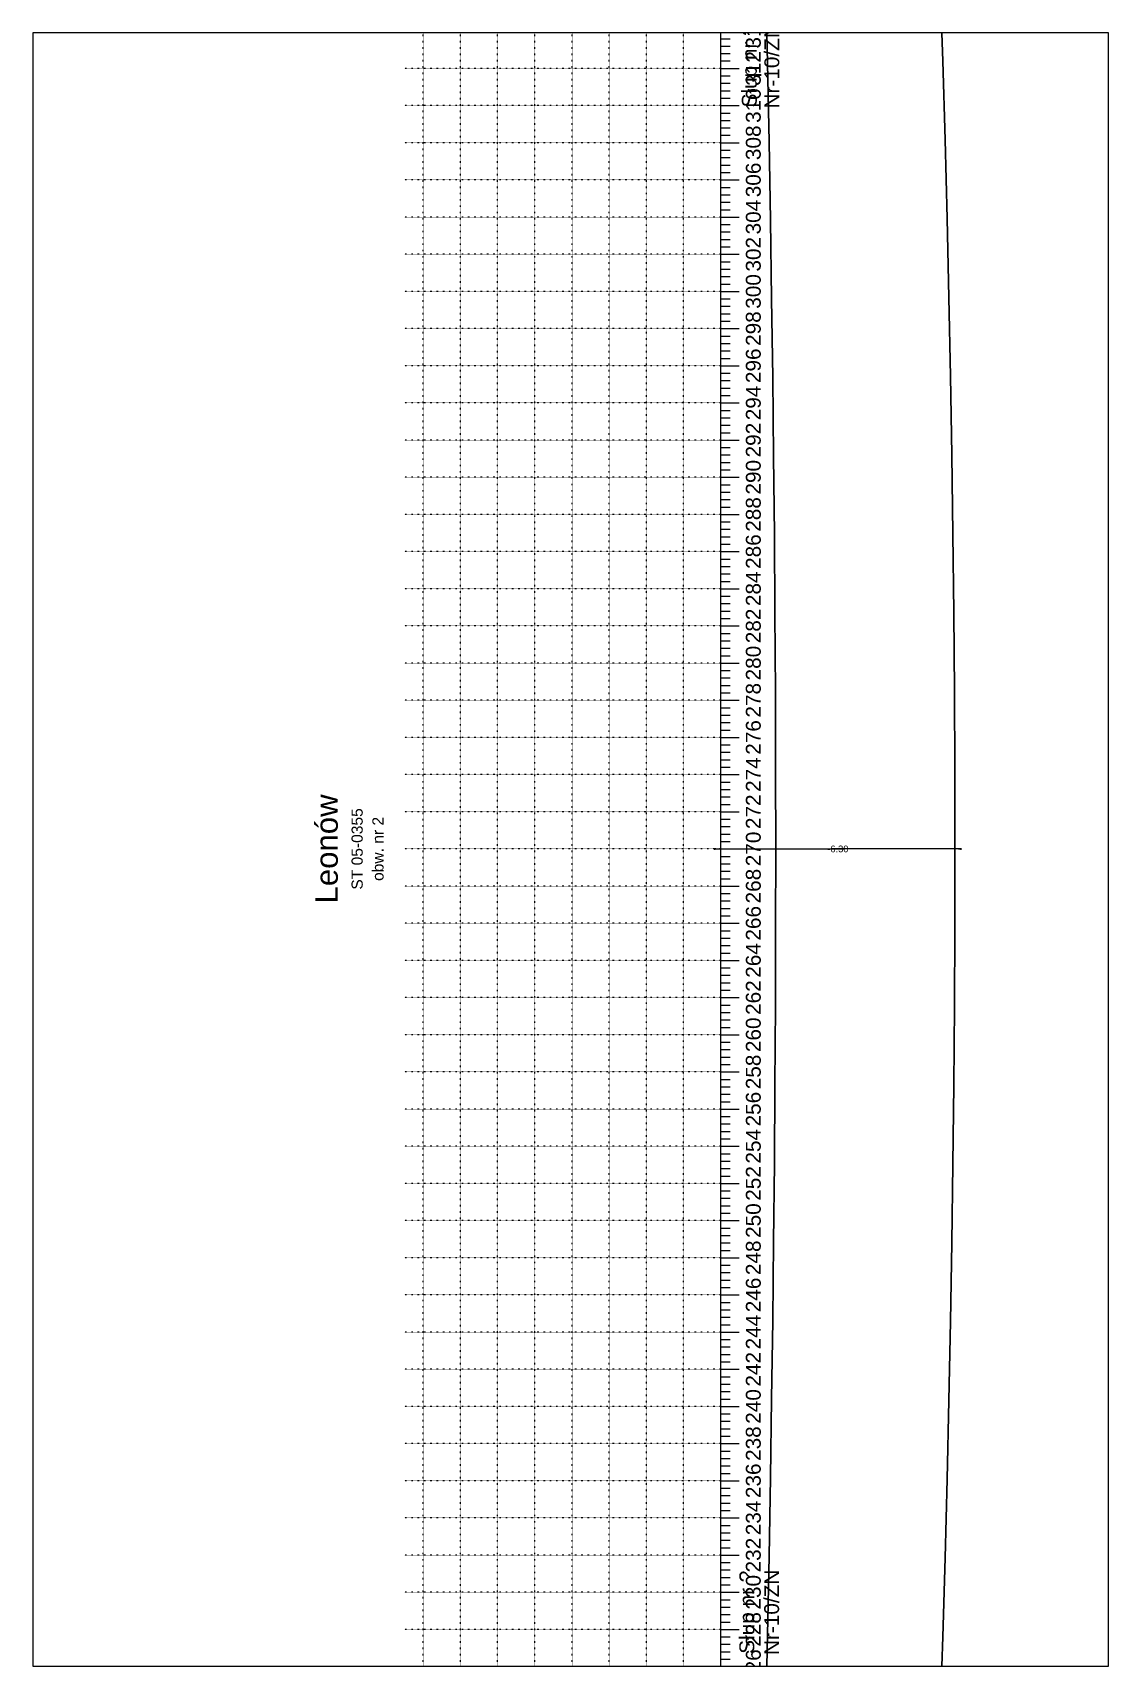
# Paper-space layout '15' of a CAD drawing. Header units: inches, sheet in millimetres. Extents: x 1 to 189, y 1 to 286.
# The model-space entities are those that its viewports show. They can reach past a viewport. Long polylines and large blocks are cut down to what shows.
import ezdxf
from ezdxf.enums import TextEntityAlignment as Align

# ---------------------------------------------------------------- set-up
doc = ezdxf.new("R2010")
doc.units = ezdxf.units.IN
doc.header["$MEASUREMENT"] = 0
doc.linetypes.add('ACAD_ISO07W100', pattern=[3, 0, -3])
doc.layers.add('ramka', color=7, linetype='Continuous', plot=False)
doc.styles.get("Standard").update_dxf_attribs({"font": 'arial.ttf'})
doc.dimstyles.get("Standard").update_dxf_attribs({"dimtxt": 0.25, "dimasz": 0.18, "dimexe": 0.18, "dimexo": 0.0625, "dimgap": -0.09, "dimtad": 0, "dimtih": 1, "dimtoh": 1, "dimzin": 0, "dimdsep": 46, "dimtxsty": 'Standard', "dimcen": 0.09, "dimadec": 0, "dimazin": 0, "dimtfac": 1, "dimtofl": 0, "dimtmove": 0, "dimatfit": 3, "dimfxl": 1, "dimtolj": 1, "dimtzin": 0, "dimarcsym": 0})

# ---------------------------------------------------------------- blocks, each defined once
blk = doc.blocks.new('*D17')
at = {"color": 0, "lineweight": -2}
for p, q in [((522.372, 1343.555), (522.372, 1343.83)), ((528.672, 1343.705), (528.672, 1343.83)), ((522.192, 1343.65), (525.702, 1343.65)), ((528.852, 1343.65), (525.342, 1343.65))]:
    blk.add_line(p, q, dxfattribs=at)
at = {"color": 0}
for points in [[(522.192, 1343.68), (522.192, 1343.62), (522.372, 1343.65)], [(528.852, 1343.68), (528.852, 1343.62), (528.672, 1343.65)]]:
    blk.add_solid(points, dxfattribs=at)
at = {"layer": 'Defpoints', "color": 0}
for p in [(522.372, 1343.65), (522.372, 1343.492), (528.672, 1343.642)]:
    blk.add_point(p, dxfattribs=at)
at = {"color": 0, "lineweight": 25, "insert": (525.522, 1343.65), "char_height": 0.18, "attachment_point": 5}
blk.add_mtext('\\A1;-6.30', dxfattribs=at)

msp = doc.modelspace()

# ---------------------------------------------------------------- linework, layer by layer
at = {"linetype": 'ACAD_ISO07W100', "lineweight": 15, "ltscale": 0.1}
for p, q in [((514.372, 1208.65), (514.372, 1478.65)), ((515.372, 1208.65), (515.372, 1478.65)), ((516.372, 1208.65), (516.372, 1478.65)), ((517.372, 1208.65), (517.372, 1478.65)), ((518.372, 1208.65), (518.372, 1478.65)), ((519.372, 1208.65), (519.372, 1478.65)), ((520.372, 1208.65), (520.372, 1478.65)), ((521.372, 1208.65), (521.372, 1478.65)), ((522.372, 1208.65), (522.372, 1478.65)), ((522.372, 1365.65), (513.872, 1365.65)), ((522.372, 1364.65), (513.872, 1364.65)), ((522.372, 1363.65), (513.872, 1363.65)), ((522.372, 1362.65), (513.872, 1362.65)), ((522.372, 1361.65), (513.872, 1361.65)), ((522.372, 1360.65), (513.872, 1360.65)), ((522.372, 1359.65), (513.872, 1359.65)), ((522.372, 1358.65), (513.872, 1358.65)), ((522.372, 1357.65), (513.872, 1357.65)), ((522.372, 1356.65), (513.872, 1356.65)), ((522.372, 1355.65), (513.872, 1355.65)), ((522.372, 1354.65), (513.872, 1354.65)), ((522.372, 1353.65), (513.872, 1353.65)), ((522.372, 1352.65), (513.872, 1352.65)), ((522.372, 1351.65), (513.872, 1351.65)), ((522.372, 1350.65), (513.872, 1350.65)), ((522.372, 1349.65), (513.872, 1349.65)), ((522.372, 1348.65), (513.872, 1348.65)), ((522.372, 1347.65), (513.872, 1347.65)), ((522.372, 1346.65), (513.872, 1346.65)), ((522.372, 1345.65), (513.872, 1345.65)), ((522.372, 1344.65), (513.872, 1344.65)), ((522.372, 1343.65), (513.872, 1343.65)), ((522.372, 1342.65), (513.872, 1342.65)), ((522.372, 1341.65), (513.872, 1341.65)), ((522.372, 1340.65), (513.872, 1340.65)), ((522.372, 1339.65), (513.872, 1339.65)), ((522.372, 1338.65), (513.872, 1338.65)), ((522.372, 1337.65), (513.872, 1337.65)), ((522.372, 1336.65), (513.872, 1336.65)), ((522.372, 1335.65), (513.872, 1335.65)), ((522.372, 1334.65), (513.872, 1334.65)), ((522.372, 1333.65), (513.872, 1333.65)), ((522.372, 1332.65), (513.872, 1332.65)), ((522.372, 1331.65), (513.872, 1331.65)), ((522.372, 1330.65), (513.872, 1330.65)), ((522.372, 1329.65), (513.872, 1329.65)), ((522.372, 1328.65), (513.872, 1328.65)), ((522.372, 1327.65), (513.872, 1327.65)), ((522.372, 1326.65), (513.872, 1326.65)), ((522.372, 1325.65), (513.872, 1325.65)), ((522.372, 1324.65), (513.872, 1324.65)), ((522.372, 1323.65), (513.872, 1323.65)), ((522.372, 1322.65), (513.872, 1322.65)), ((522.372, 1321.65), (513.872, 1321.65))]:
    msp.add_line(p, q, dxfattribs=at)
for p, q in [((522.372, 1208.65), (522.372, 1478.65)), ((522.372, 1365.65), (522.872, 1365.65)), ((522.372, 1365.45), (522.622, 1365.45)), ((522.372, 1365.25), (522.622, 1365.25)), ((522.372, 1365.05), (522.622, 1365.05)), ((522.372, 1364.85), (522.622, 1364.85)), ((522.372, 1364.65), (522.872, 1364.65)), ((522.372, 1364.45), (522.622, 1364.45)), ((522.372, 1364.25), (522.622, 1364.25)), ((522.372, 1364.05), (522.622, 1364.05)), ((522.372, 1363.85), (522.622, 1363.85)), ((522.372, 1363.65), (522.872, 1363.65)), ((522.372, 1363.45), (522.622, 1363.45)), ((522.372, 1363.25), (522.622, 1363.25)), ((522.372, 1363.05), (522.622, 1363.05)), ((522.372, 1362.85), (522.622, 1362.85)), ((522.372, 1362.65), (522.872, 1362.65)), ((522.372, 1362.45), (522.622, 1362.45)), ((522.372, 1362.25), (522.622, 1362.25)), ((522.372, 1362.05), (522.622, 1362.05)), ((522.372, 1361.85), (522.622, 1361.85)), ((522.372, 1361.65), (522.872, 1361.65)), ((522.372, 1361.45), (522.622, 1361.45)), ((522.372, 1361.25), (522.622, 1361.25)), ((522.372, 1361.05), (522.622, 1361.05)), ((522.372, 1360.85), (522.622, 1360.85)), ((522.372, 1360.65), (522.872, 1360.65)), ((522.372, 1360.45), (522.622, 1360.45)), ((522.372, 1360.25), (522.622, 1360.25)), ((522.372, 1360.05), (522.622, 1360.05)), ((522.372, 1359.85), (522.622, 1359.85)), ((522.372, 1359.65), (522.872, 1359.65)), ((522.372, 1359.45), (522.622, 1359.45)), ((522.372, 1359.25), (522.622, 1359.25)), ((522.372, 1359.05), (522.622, 1359.05)), ((522.372, 1358.85), (522.622, 1358.85)), ((522.372, 1358.65), (522.872, 1358.65)), ((522.372, 1358.45), (522.622, 1358.45)), ((522.372, 1358.25), (522.622, 1358.25)), ((522.372, 1358.05), (522.622, 1358.05)), ((522.372, 1357.85), (522.622, 1357.85)), ((522.372, 1357.65), (522.872, 1357.65)), ((522.372, 1357.45), (522.622, 1357.45)), ((522.372, 1357.25), (522.622, 1357.25)), ((522.372, 1357.05), (522.622, 1357.05)), ((522.372, 1356.85), (522.622, 1356.85)), ((522.372, 1356.65), (522.872, 1356.65)), ((522.372, 1356.45), (522.622, 1356.45)), ((522.372, 1356.25), (522.622, 1356.25)), ((522.372, 1356.05), (522.622, 1356.05)), ((522.372, 1355.85), (522.622, 1355.85)), ((522.372, 1355.65), (522.872, 1355.65)), ((522.372, 1355.45), (522.622, 1355.45)), ((522.372, 1355.25), (522.622, 1355.25)), ((522.372, 1355.05), (522.622, 1355.05)), ((522.372, 1354.85), (522.622, 1354.85)), ((522.372, 1354.65), (522.872, 1354.65)), ((522.372, 1354.45), (522.622, 1354.45)), ((522.372, 1354.25), (522.622, 1354.25)), ((522.372, 1354.05), (522.622, 1354.05)), ((522.372, 1353.85), (522.622, 1353.85)), ((522.372, 1353.65), (522.872, 1353.65)), ((522.372, 1353.45), (522.622, 1353.45)), ((522.372, 1353.25), (522.622, 1353.25)), ((522.372, 1353.05), (522.622, 1353.05)), ((522.372, 1352.85), (522.622, 1352.85)), ((522.372, 1352.65), (522.872, 1352.65)), ((522.372, 1352.45), (522.622, 1352.45)), ((522.372, 1352.25), (522.622, 1352.25)), ((522.372, 1352.05), (522.622, 1352.05)), ((522.372, 1351.85), (522.622, 1351.85)), ((522.372, 1351.65), (522.872, 1351.65)), ((522.372, 1351.45), (522.622, 1351.45)), ((522.372, 1351.25), (522.622, 1351.25)), ((522.372, 1351.05), (522.622, 1351.05)), ((522.372, 1350.85), (522.622, 1350.85)), ((522.372, 1350.65), (522.872, 1350.65)), ((522.372, 1350.45), (522.622, 1350.45)), ((522.372, 1350.25), (522.622, 1350.25)), ((522.372, 1350.05), (522.622, 1350.05)), ((522.372, 1349.85), (522.622, 1349.85)), ((522.372, 1349.65), (522.872, 1349.65)), ((522.372, 1349.45), (522.622, 1349.45)), ((522.372, 1349.25), (522.622, 1349.25)), ((522.372, 1349.05), (522.622, 1349.05)), ((522.372, 1348.85), (522.622, 1348.85)), ((522.372, 1348.65), (522.872, 1348.65)), ((522.372, 1348.45), (522.622, 1348.45)), ((522.372, 1348.25), (522.622, 1348.25)), ((522.372, 1348.05), (522.622, 1348.05)), ((522.372, 1347.85), (522.622, 1347.85)), ((522.372, 1347.65), (522.872, 1347.65)), ((522.372, 1347.45), (522.622, 1347.45)), ((522.372, 1347.25), (522.622, 1347.25)), ((522.372, 1347.05), (522.622, 1347.05)), ((522.372, 1346.85), (522.622, 1346.85)), ((522.372, 1346.65), (522.872, 1346.65)), ((522.372, 1346.45), (522.622, 1346.45)), ((522.372, 1346.25), (522.622, 1346.25)), ((522.372, 1346.05), (522.622, 1346.05)), ((522.372, 1345.85), (522.622, 1345.85)), ((522.372, 1345.65), (522.872, 1345.65)), ((522.372, 1345.45), (522.622, 1345.45)), ((522.372, 1345.25), (522.622, 1345.25)), ((522.372, 1345.05), (522.622, 1345.05)), ((522.372, 1344.85), (522.622, 1344.85)), ((522.372, 1344.65), (522.872, 1344.65)), ((522.372, 1344.45), (522.622, 1344.45)), ((522.372, 1344.25), (522.622, 1344.25)), ((522.372, 1344.05), (522.622, 1344.05)), ((522.372, 1343.85), (522.622, 1343.85)), ((522.372, 1343.65), (522.872, 1343.65)), ((522.372, 1343.45), (522.622, 1343.45)), ((522.372, 1343.25), (522.622, 1343.25)), ((522.372, 1343.05), (522.622, 1343.05)), ((522.372, 1342.85), (522.622, 1342.85)), ((522.372, 1342.65), (522.872, 1342.65)), ((522.372, 1342.45), (522.622, 1342.45)), ((522.372, 1342.25), (522.622, 1342.25)), ((522.372, 1342.05), (522.622, 1342.05)), ((522.372, 1341.85), (522.622, 1341.85)), ((522.372, 1341.65), (522.872, 1341.65)), ((522.372, 1341.45), (522.622, 1341.45)), ((522.372, 1341.25), (522.622, 1341.25)), ((522.372, 1341.05), (522.622, 1341.05)), ((522.372, 1340.85), (522.622, 1340.85)), ((522.372, 1340.65), (522.872, 1340.65)), ((522.372, 1340.45), (522.622, 1340.45)), ((522.372, 1340.25), (522.622, 1340.25)), ((522.372, 1340.05), (522.622, 1340.05)), ((522.372, 1339.85), (522.622, 1339.85)), ((522.372, 1339.65), (522.872, 1339.65)), ((522.372, 1339.45), (522.622, 1339.45)), ((522.372, 1339.25), (522.622, 1339.25)), ((522.372, 1339.05), (522.622, 1339.05)), ((522.372, 1338.85), (522.622, 1338.85)), ((522.372, 1338.65), (522.872, 1338.65)), ((522.372, 1338.45), (522.622, 1338.45)), ((522.372, 1338.25), (522.622, 1338.25)), ((522.372, 1338.05), (522.622, 1338.05)), ((522.372, 1337.85), (522.622, 1337.85)), ((522.372, 1337.65), (522.872, 1337.65)), ((522.372, 1337.45), (522.622, 1337.45)), ((522.372, 1337.25), (522.622, 1337.25)), ((522.372, 1337.05), (522.622, 1337.05)), ((522.372, 1336.85), (522.622, 1336.85)), ((522.372, 1336.65), (522.872, 1336.65)), ((522.372, 1336.45), (522.622, 1336.45)), ((522.372, 1336.25), (522.622, 1336.25)), ((522.372, 1336.05), (522.622, 1336.05)), ((522.372, 1335.85), (522.622, 1335.85)), ((522.372, 1335.65), (522.872, 1335.65)), ((522.372, 1335.45), (522.622, 1335.45)), ((522.372, 1335.25), (522.622, 1335.25)), ((522.372, 1335.05), (522.622, 1335.05)), ((522.372, 1334.85), (522.622, 1334.85)), ((522.372, 1334.65), (522.872, 1334.65)), ((522.372, 1334.45), (522.622, 1334.45)), ((522.372, 1334.25), (522.622, 1334.25)), ((522.372, 1334.05), (522.622, 1334.05)), ((522.372, 1333.85), (522.622, 1333.85)), ((522.372, 1333.65), (522.872, 1333.65)), ((522.372, 1333.45), (522.622, 1333.45)), ((522.372, 1333.25), (522.622, 1333.25)), ((522.372, 1333.05), (522.622, 1333.05)), ((522.372, 1332.85), (522.622, 1332.85)), ((522.372, 1332.65), (522.872, 1332.65)), ((522.372, 1332.45), (522.622, 1332.45)), ((522.372, 1332.25), (522.622, 1332.25)), ((522.372, 1332.05), (522.622, 1332.05)), ((522.372, 1331.85), (522.622, 1331.85)), ((522.372, 1331.65), (522.872, 1331.65)), ((522.372, 1331.45), (522.622, 1331.45)), ((522.372, 1331.25), (522.622, 1331.25)), ((522.372, 1331.05), (522.622, 1331.05)), ((522.372, 1330.85), (522.622, 1330.85)), ((522.372, 1330.65), (522.872, 1330.65)), ((522.372, 1330.45), (522.622, 1330.45)), ((522.372, 1330.25), (522.622, 1330.25)), ((522.372, 1330.05), (522.622, 1330.05)), ((522.372, 1329.85), (522.622, 1329.85)), ((522.372, 1329.65), (522.872, 1329.65)), ((522.372, 1329.45), (522.622, 1329.45)), ((522.372, 1329.25), (522.622, 1329.25)), ((522.372, 1329.05), (522.622, 1329.05)), ((522.372, 1328.85), (522.622, 1328.85)), ((522.372, 1328.65), (522.872, 1328.65)), ((522.372, 1328.45), (522.622, 1328.45)), ((522.372, 1328.25), (522.622, 1328.25)), ((522.372, 1328.05), (522.622, 1328.05)), ((522.372, 1327.85), (522.622, 1327.85)), ((522.372, 1327.65), (522.872, 1327.65)), ((522.372, 1327.45), (522.622, 1327.45)), ((522.372, 1327.25), (522.622, 1327.25)), ((522.372, 1327.05), (522.622, 1327.05)), ((522.372, 1326.85), (522.622, 1326.85)), ((522.372, 1326.65), (522.872, 1326.65)), ((522.372, 1326.45), (522.622, 1326.45)), ((522.372, 1326.25), (522.622, 1326.25)), ((522.372, 1326.05), (522.622, 1326.05)), ((522.372, 1325.85), (522.622, 1325.85)), ((522.372, 1325.65), (522.872, 1325.65)), ((522.372, 1325.45), (522.622, 1325.45)), ((522.372, 1325.25), (522.622, 1325.25)), ((522.372, 1325.05), (522.622, 1325.05)), ((522.372, 1324.85), (522.622, 1324.85)), ((522.372, 1324.65), (522.872, 1324.65)), ((522.372, 1324.45), (522.622, 1324.45)), ((522.372, 1324.25), (522.622, 1324.25)), ((522.372, 1324.05), (522.622, 1324.05)), ((522.372, 1323.85), (522.622, 1323.85)), ((522.372, 1323.65), (522.872, 1323.65)), ((522.372, 1323.45), (522.622, 1323.45)), ((522.372, 1323.25), (522.622, 1323.25)), ((522.372, 1323.05), (522.622, 1323.05)), ((522.372, 1322.85), (522.622, 1322.85)), ((522.372, 1322.65), (522.872, 1322.65)), ((522.372, 1322.45), (522.622, 1322.45)), ((522.372, 1322.25), (522.622, 1322.25)), ((522.372, 1322.05), (522.622, 1322.05)), ((522.372, 1321.85), (522.622, 1321.85)), ((522.372, 1321.65), (522.872, 1321.65)), ((522.372, 1321.45), (522.622, 1321.45))]:
    msp.add_line(p, q)
at = {"lineweight": 30}
msp.add_arc((-473.385, 1343.65), 997.237, 352.219751, 7.780249, dxfattribs=at)
at = {"color": 3, "lineweight": 30}
msp.add_arc((-153.078, 1343.65), 681.75, 348.578814, 11.421186, dxfattribs=at)
at = {"layer": 'ramka'}
msp.add_line((522.372, 1208.65), (522.372, 1343.65), dxfattribs=at)

# ---------------------------------------------------------------- texts
for s, p in [('Słup nr ?', (523.341, 1363.602)), ('Nr-10/ZN', (523.946, 1363.571)), ('Słup nr ?', (523.274, 1321.995)), ('Nr-10/ZN', (523.941, 1321.961))]:
    msp.add_text(s, height=0.4, rotation=90).set_placement(p)
for s, height, p in [('314', 0.4, (523.448, 1365.65)), ('312', 0.4, (523.448, 1364.65)), ('310', 0.4, (523.448, 1363.65)), ('308', 0.4, (523.448, 1362.65)), ('306', 0.4, (523.448, 1361.65)), ('304', 0.4, (523.448, 1360.65)), ('302', 0.4, (523.448, 1359.65)), ('300', 0.4, (523.448, 1358.65)), ('298', 0.4, (523.448, 1357.65)), ('296', 0.4, (523.448, 1356.65)), ('294', 0.4, (523.448, 1355.65)), ('292', 0.4, (523.448, 1354.65)), ('290', 0.4, (523.448, 1353.65)), ('288', 0.4, (523.448, 1352.65)), ('286', 0.4, (523.448, 1351.65)), ('284', 0.4, (523.448, 1350.65)), ('282', 0.4, (523.448, 1349.65)), ('280', 0.4, (523.448, 1348.65)), ('278', 0.4, (523.448, 1347.65)), ('276', 0.4, (523.448, 1346.65)), ('274', 0.4, (523.448, 1345.65)), ('Leonów', 0.6, (512.072, 1343.65)), ('272', 0.4, (523.448, 1344.65)), ('ST 05-0355', 0.3, (512.742, 1343.65)), ('obw. nr 2', 0.3, (513.302, 1343.65)), ('270', 0.4, (523.448, 1343.65)), ('268', 0.4, (523.448, 1342.65)), ('266', 0.4, (523.448, 1341.65)), ('264', 0.4, (523.448, 1340.65)), ('262', 0.4, (523.448, 1339.65)), ('260', 0.4, (523.448, 1338.65)), ('258', 0.4, (523.448, 1337.65)), ('256', 0.4, (523.448, 1336.65)), ('254', 0.4, (523.448, 1335.65)), ('252', 0.4, (523.448, 1334.65)), ('250', 0.4, (523.448, 1333.65)), ('248', 0.4, (523.448, 1332.65)), ('246', 0.4, (523.448, 1331.65)), ('244', 0.4, (523.448, 1330.65)), ('242', 0.4, (523.448, 1329.65)), ('240', 0.4, (523.448, 1328.65)), ('238', 0.4, (523.448, 1327.65)), ('236', 0.4, (523.448, 1326.65)), ('234', 0.4, (523.448, 1325.65)), ('232', 0.4, (523.448, 1324.65)), ('230', 0.4, (523.448, 1323.65)), ('228', 0.4, (523.448, 1322.65)), ('226', 0.4, (523.448, 1321.65))]:
    msp.add_text(s, height=height, rotation=90).set_placement(p, align=Align.CENTER)

# ---------------------------------------------------------------- dimensions: what is measured, and where the dimension line sits
at = {"lineweight": 25}
dim = msp.add_linear_dim(base=(522.372, 1343.65), p1=(528.672, 1343.642), p2=(522.372, 1343.492), angle=180, text='-6.30', dimstyle='Standard', dxfattribs=at)
dim.commit()
dim.dimension.update_dxf_attribs({"geometry": '*D17', "text_midpoint": (525.522, 1343.65)})

psp = doc.layouts.new('15')

# ---------------------------------------------------------------- viewports
at = {"layer": '0', "lineweight": 25}
psp.add_viewport(center=(95.44, 143.41), size=(188.06, 285.704), view_center_point=(518.332, 1343.635), view_height=43.9545, dxfattribs=at)

doc.saveas('drawing.dxf')
